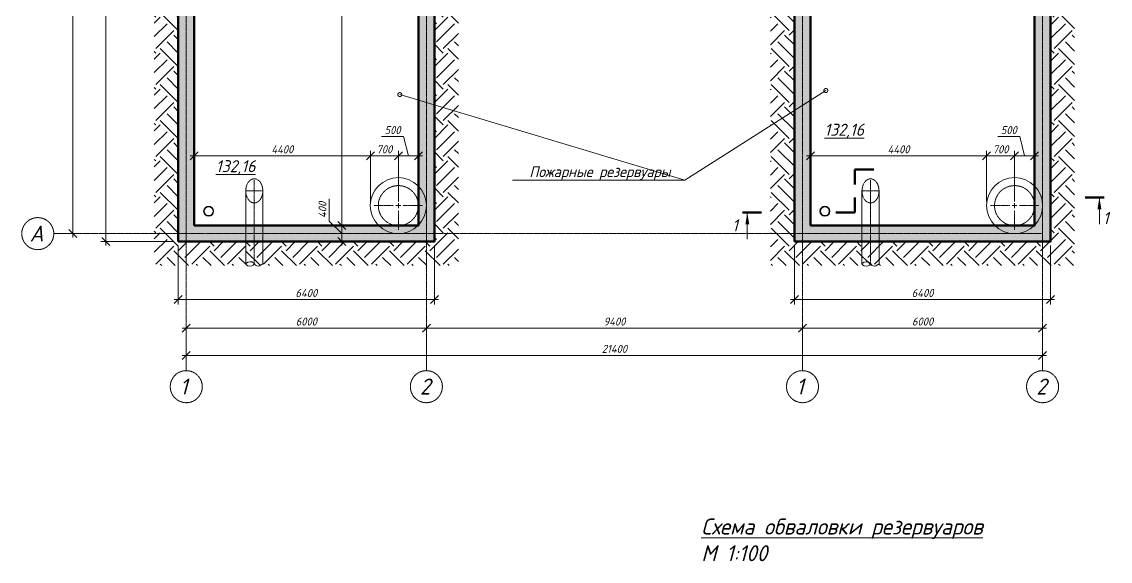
# Model space of a CAD drawing. Header units: millimetres. Extents: x 339888 to 1025294, y -263818 to -40540.
# Drawn here: x 489463 to 516664, y -144818 to -131339 of the extents above; entities that cross this region are included whole.
import ezdxf
from ezdxf import colors
from ezdxf.entities.mleader import LeaderData, LeaderLine
from ezdxf.math import Vec2, Vec3

# ---------------------------------------------------------------- set-up
doc = ezdxf.new("R2010")
doc.units = ezdxf.units.MM
doc.linetypes.add('CENTER2', pattern=[28.575, 19.05, -3.175, 3.175, -3.175])
doc.linetypes.add('штриховая', pattern=[19.05, 12.7, -6.35])
doc.layers.get('0').update_dxf_attribs({"lineweight": 15})
for name, color, linetype, lineweight in [('0 @ 100', 7, 'Continuous', 15), ('0 @ 50', 7, 'Continuous', 15), ('Оси', 126, 'CENTER2', 15), ('Размеры', 250, 'Continuous', 18)]:
    doc.layers.add(name, color=color, linetype=linetype, lineweight=lineweight)
doc.styles.add('ГОСТ 2', font='GOST_Common Italic.ttf', dxfattribs={"height": 2})
doc.styles.add('ГОСТ 2.5', font='GOST_Common Italic.ttf', dxfattribs={"height": 2.5})
doc.styles.add('ГОСТ 3', font='GOST_Common Italic.ttf', dxfattribs={"height": 3})
doc.styles.add('Размерный 2', font='isocpeui.ttf', dxfattribs={"height": 2})
doc.dimstyles.new('ISO-25', dxfattribs={"dimtxt": 2, "dimasz": 1.8, "dimexe": 1, "dimexo": 2, "dimtad": 1, "dimdec": 0, "dimlfac": 100, "dimtxsty": 'Размерный 2', "dimblk": 'OBLIQUE', "dimcen": 2, "dimdle": 1, "dimclrd": 251, "dimclre": 251, "dimadec": 0, "dimazin": 0, "dimtfac": 1, "dimtdec": 0, "dimtmove": 0, "dimatfit": 3, "dimfxl": 1, "dimlwd": 15, "dimlwe": 15, "dimarcsym": 0})
doc.dimstyles.new('ГОСТ_2К', dxfattribs={"dimtxt": 2, "dimasz": 2, "dimexe": 1.25, "dimexo": 1, "dimtad": 1, "dimdec": 0, "dimtxsty": 'ГОСТ 2', "dimblk": 'OBLIQUE', "dimcen": -2.5, "dimdle": 1, "dimclrd": 251, "dimclre": 251, "dimclrt": 256, "dimadec": 1, "dimazin": 0, "dimtfac": 1, "dimtdec": 0, "dimtmove": 0, "dimatfit": 3, "dimfxl": 1, "dimlwd": 15, "dimlwe": 15, "dimarcsym": 1})
pattern_1 = [(45, (-4694.7, 0), (101.02788, 370.435565), [476.25, -95.25, 0, -95.25])]
pattern_2 = [(45, (-4694.7, 0), (0, 898.0256), [635, -635]), (45, (-4863.1, 168.4), (0, 898.0256), [635, -635]), (45, (-5031.45, 336.76), (0, 898.0256), [635, -635]), (135, (-5031.45, 449), (-898.0256, 0), [635, -635]), (135, (-4863.1, 617.4), (-898.0256, 0), [635, -635]), (135, (-4694.7, 785.8), (-898.0256, 0), [635, -635])]

# ---------------------------------------------------------------- blocks, each defined once
blk = doc.blocks.new('_Oblique')
at = {"color": 0, "linetype": 'ByBlock', "lineweight": -2}
blk.add_line((-0.5, -0.5), (0.5, 0.5), dxfattribs=at)
blk = doc.blocks.new('*D552')
at = {"color": 251, "lineweight": 15, "transparency": 16777216}
for p, q in [((493474, -138993), (499674, -138993)), ((493574, -139957), (493574, -138868)), ((499574, -139957), (499574, -138868))]:
    blk.add_line(p, q, dxfattribs=at)
at = {"layer": 'Defpoints', "color": 0, "lineweight": 15, "transparency": 16777216}
for p in [(499574, -138993), (493574, -140057), (499574, -140057)]:
    blk.add_point(p, dxfattribs=at)
at = {"color": 251, "lineweight": 15, "transparency": 16777216, "xscale": 200, "yscale": 200, "zscale": 200, "rotation": 180}
blk.add_blockref('_Oblique', (493574, -138993), dxfattribs=at)
at = {"color": 251, "lineweight": 15, "transparency": 16777216, "xscale": 200, "yscale": 200, "zscale": 200}
blk.add_blockref('_Oblique', (499574, -138993), dxfattribs=at)
at = {"lineweight": 15, "transparency": 16777216, "insert": (496574, -138830), "char_height": 200, "attachment_point": 5, "style": 'ГОСТ 2'}
blk.add_mtext('6000', dxfattribs=at)
blk = doc.blocks.new('*D553')
at = {"color": 251, "lineweight": 15, "transparency": 16777216}
for p, q in [((499474, -138993), (509074, -138993)), ((499574, -139957), (499574, -138868)), ((508974, -139957), (508974, -138868))]:
    blk.add_line(p, q, dxfattribs=at)
at = {"layer": 'Defpoints', "color": 0, "lineweight": 15, "transparency": 16777216}
for p in [(508974, -138993), (499574, -140057), (508974, -140057)]:
    blk.add_point(p, dxfattribs=at)
at = {"color": 251, "lineweight": 15, "transparency": 16777216, "xscale": 200, "yscale": 200, "zscale": 200, "rotation": 180}
blk.add_blockref('_Oblique', (499574, -138993), dxfattribs=at)
at = {"color": 251, "lineweight": 15, "transparency": 16777216, "xscale": 200, "yscale": 200, "zscale": 200}
blk.add_blockref('_Oblique', (508974, -138993), dxfattribs=at)
at = {"lineweight": 15, "transparency": 16777216, "insert": (504274, -138830), "char_height": 200, "attachment_point": 5, "style": 'ГОСТ 2'}
blk.add_mtext('9400', dxfattribs=at)
blk = doc.blocks.new('*D554')
at = {"color": 251, "lineweight": 15, "transparency": 16777216}
for p, q in [((508874, -138993), (515074, -138993)), ((508974, -139957), (508974, -138868)), ((514974, -139957), (514974, -138868))]:
    blk.add_line(p, q, dxfattribs=at)
at = {"layer": 'Defpoints', "color": 0, "lineweight": 15, "transparency": 16777216}
for p in [(514974, -138993), (508974, -140057), (514974, -140057)]:
    blk.add_point(p, dxfattribs=at)
at = {"color": 251, "lineweight": 15, "transparency": 16777216, "xscale": 200, "yscale": 200, "zscale": 200, "rotation": 180}
blk.add_blockref('_Oblique', (508974, -138993), dxfattribs=at)
at = {"color": 251, "lineweight": 15, "transparency": 16777216, "xscale": 200, "yscale": 200, "zscale": 200}
blk.add_blockref('_Oblique', (514974, -138993), dxfattribs=at)
at = {"lineweight": 15, "transparency": 16777216, "insert": (511974, -138830), "char_height": 200, "attachment_point": 5, "style": 'ГОСТ 2'}
blk.add_mtext('6000', dxfattribs=at)
blk = doc.blocks.new('*D555')
at = {"color": 251, "lineweight": 15, "transparency": 16777216}
for p, q in [((515074, -139675), (493474, -139675)), ((493574, -139957), (493574, -139550)), ((514974, -139957), (514974, -139550))]:
    blk.add_line(p, q, dxfattribs=at)
at = {"layer": 'Defpoints', "color": 0, "lineweight": 15, "transparency": 16777216}
for p in [(493574, -139675), (493574, -140057), (514974, -140057)]:
    blk.add_point(p, dxfattribs=at)
at = {"color": 251, "lineweight": 15, "transparency": 16777216, "xscale": 200, "yscale": 200, "zscale": 200, "rotation": 180}
blk.add_blockref('_Oblique', (493574, -139675), dxfattribs=at)
at = {"color": 251, "lineweight": 15, "transparency": 16777216, "xscale": 200, "yscale": 200, "zscale": 200}
blk.add_blockref('_Oblique', (514974, -139675), dxfattribs=at)
at = {"lineweight": 15, "transparency": 16777216, "insert": (504274, -139512), "char_height": 200, "attachment_point": 5, "style": 'ГОСТ 2'}
blk.add_mtext('21400', dxfattribs=at)
blk = doc.blocks.new('*D557')
at = {"color": 251, "lineweight": 15, "transparency": 16777216}
for p, q in [((490739, -136733), (490739, -112533)), ((490363, -112633), (490864, -112633)), ((490363, -136633), (490864, -136633))]:
    blk.add_line(p, q, dxfattribs=at)
at = {"layer": 'Defpoints', "color": 0, "lineweight": 15, "transparency": 16777216}
for p in [(490263, -112633), (490739, -112633), (490263, -136633)]:
    blk.add_point(p, dxfattribs=at)
at = {"color": 251, "lineweight": 15, "transparency": 16777216, "xscale": 200, "yscale": 200, "zscale": 200}
for p, rotation in [((490739, -112633), 90), ((490739, -136633), 270)]:
    blk.add_blockref('_Oblique', p, dxfattribs=dict(at, rotation=rotation))
at = {"lineweight": 15, "transparency": 16777216, "insert": (490577, -124633), "char_height": 200, "attachment_point": 5, "rotation": 90, "style": 'ГОСТ 2'}
blk.add_mtext('24000', dxfattribs=at)
blk = doc.blocks.new('_DotSmall')
at = {"color": 0, "linetype": 'ByBlock', "const_width": 0.5}
blk.add_lwpolyline([(-0.0625, 0, 1), (0.0625, 0, 1)], format="xyb", close=True, dxfattribs=at)
blk = doc.blocks.new('*D676')
at = {"color": 251, "lineweight": 15, "transparency": 16777216}
for p, q in [((491565, -136933), (491565, -112333)), ((493274, -112433), (491440, -112433)), ((493274, -136833), (491440, -136833))]:
    blk.add_line(p, q, dxfattribs=at)
at = {"layer": 'Defpoints', "color": 0, "lineweight": 15, "transparency": 16777216}
for p in [(491565, -112433), (493374, -112433), (493374, -136833)]:
    blk.add_point(p, dxfattribs=at)
at = {"color": 251, "lineweight": 15, "transparency": 16777216, "xscale": 200, "yscale": 200, "zscale": 200}
for p, rotation in [((491565, -112433), 90), ((491565, -136833), 270)]:
    blk.add_blockref('_Oblique', p, dxfattribs=dict(at, rotation=rotation))
at = {"lineweight": 15, "transparency": 16777216, "insert": (491403, -124633), "char_height": 200, "attachment_point": 5, "rotation": 90, "style": 'ГОСТ 2'}
blk.add_mtext('24400', dxfattribs=at)
blk = doc.blocks.new('*D684')
at = {"color": 251, "lineweight": 15, "transparency": 16777216}
for p, q in [((498174, -135833), (498174, -134564)), ((498874, -135833), (498874, -134564)), ((498974, -134689), (498074, -134689))]:
    blk.add_line(p, q, dxfattribs=at)
at = {"layer": 'Defpoints', "color": 0, "lineweight": 15, "transparency": 16777216}
for p in [(498174, -134689), (498174, -135933), (498874, -135933)]:
    blk.add_point(p, dxfattribs=at)
at = {"color": 251, "lineweight": 15, "transparency": 16777216, "xscale": 200, "yscale": 200, "zscale": 200, "rotation": 180}
blk.add_blockref('_Oblique', (498174, -134689), dxfattribs=at)
at = {"color": 251, "lineweight": 15, "transparency": 16777216, "xscale": 200, "yscale": 200, "zscale": 200}
blk.add_blockref('_Oblique', (498874, -134689), dxfattribs=at)
at = {"lineweight": 15, "transparency": 16777216, "insert": (498524, -134526), "char_height": 200, "attachment_point": 5, "style": 'ГОСТ 2'}
blk.add_mtext('700', dxfattribs=at)
blk = doc.blocks.new('*D685')
at = {"color": 251, "lineweight": 15, "transparency": 16777216}
for p, q in [((493774, -135564), (493774, -134564)), ((498174, -135833), (498174, -134564)), ((498274, -134689), (493674, -134689))]:
    blk.add_line(p, q, dxfattribs=at)
at = {"layer": 'Defpoints', "color": 0, "lineweight": 15, "transparency": 16777216}
for p in [(493774, -134689), (493774, -135664), (498174, -135933)]:
    blk.add_point(p, dxfattribs=at)
at = {"color": 251, "lineweight": 15, "transparency": 16777216, "xscale": 200, "yscale": 200, "zscale": 200, "rotation": 180}
blk.add_blockref('_Oblique', (493774, -134689), dxfattribs=at)
at = {"color": 251, "lineweight": 15, "transparency": 16777216, "xscale": 200, "yscale": 200, "zscale": 200}
blk.add_blockref('_Oblique', (498174, -134689), dxfattribs=at)
at = {"lineweight": 15, "transparency": 16777216, "insert": (495974, -134527), "char_height": 200, "attachment_point": 5, "style": 'ГОСТ 2'}
blk.add_mtext('4400', dxfattribs=at)
blk = doc.blocks.new('*D686')
at = {"color": 251, "lineweight": 15, "transparency": 16777216}
for p, q in [((499004, -134208), (498454, -134208)), ((499124, -134689), (499004, -134208)), ((498874, -135833), (498874, -134564)), ((499374, -135833), (499374, -134564)), ((498774, -134689), (499474, -134689))]:
    blk.add_line(p, q, dxfattribs=at)
at = {"layer": 'Defpoints', "color": 0, "lineweight": 15, "transparency": 16777216}
for p in [(499374, -134689), (498874, -135933), (499374, -135933)]:
    blk.add_point(p, dxfattribs=at)
at = {"color": 251, "lineweight": 15, "transparency": 16777216, "xscale": 200, "yscale": 200, "zscale": 200, "rotation": 180}
blk.add_blockref('_Oblique', (498874, -134689), dxfattribs=at)
at = {"color": 251, "lineweight": 15, "transparency": 16777216, "xscale": 200, "yscale": 200, "zscale": 200}
blk.add_blockref('_Oblique', (499374, -134689), dxfattribs=at)
at = {"lineweight": 15, "transparency": 16777216, "insert": (498729, -134046), "char_height": 200, "attachment_point": 5, "style": 'ГОСТ 2'}
blk.add_mtext('500', dxfattribs=at)
blk = doc.blocks.new('*D687')
at = {"color": 251, "lineweight": 15, "transparency": 16777216}
for p, q in [((513574, -135833), (513574, -134564)), ((514274, -135833), (514274, -134564)), ((514374, -134689), (513474, -134689))]:
    blk.add_line(p, q, dxfattribs=at)
at = {"layer": 'Defpoints', "color": 0, "lineweight": 15, "transparency": 16777216}
for p in [(513574, -134689), (513574, -135933), (514274, -135933)]:
    blk.add_point(p, dxfattribs=at)
at = {"color": 251, "lineweight": 15, "transparency": 16777216, "xscale": 200, "yscale": 200, "zscale": 200, "rotation": 180}
blk.add_blockref('_Oblique', (513574, -134689), dxfattribs=at)
at = {"color": 251, "lineweight": 15, "transparency": 16777216, "xscale": 200, "yscale": 200, "zscale": 200}
blk.add_blockref('_Oblique', (514274, -134689), dxfattribs=at)
at = {"lineweight": 15, "transparency": 16777216, "insert": (513924, -134526), "char_height": 200, "attachment_point": 5, "style": 'ГОСТ 2'}
blk.add_mtext('700', dxfattribs=at)
blk = doc.blocks.new('*D688')
at = {"color": 251, "lineweight": 15, "transparency": 16777216}
for p, q in [((509174, -135564), (509174, -134564)), ((513574, -135833), (513574, -134564)), ((513674, -134689), (509074, -134689))]:
    blk.add_line(p, q, dxfattribs=at)
at = {"layer": 'Defpoints', "color": 0, "lineweight": 15, "transparency": 16777216}
for p in [(509174, -134689), (509174, -135664), (513574, -135933)]:
    blk.add_point(p, dxfattribs=at)
at = {"color": 251, "lineweight": 15, "transparency": 16777216, "xscale": 200, "yscale": 200, "zscale": 200, "rotation": 180}
blk.add_blockref('_Oblique', (509174, -134689), dxfattribs=at)
at = {"color": 251, "lineweight": 15, "transparency": 16777216, "xscale": 200, "yscale": 200, "zscale": 200}
blk.add_blockref('_Oblique', (513574, -134689), dxfattribs=at)
at = {"lineweight": 15, "transparency": 16777216, "insert": (511374, -134527), "char_height": 200, "attachment_point": 5, "style": 'ГОСТ 2'}
blk.add_mtext('4400', dxfattribs=at)
blk = doc.blocks.new('*D689')
at = {"color": 251, "lineweight": 15, "transparency": 16777216}
for p, q in [((514404, -134208), (513854, -134208)), ((514524, -134689), (514404, -134208)), ((514274, -135833), (514274, -134564)), ((514774, -135833), (514774, -134564)), ((514174, -134689), (514874, -134689))]:
    blk.add_line(p, q, dxfattribs=at)
at = {"layer": 'Defpoints', "color": 0, "lineweight": 15, "transparency": 16777216}
for p in [(514774, -134689), (514274, -135933), (514774, -135933)]:
    blk.add_point(p, dxfattribs=at)
at = {"color": 251, "lineweight": 15, "transparency": 16777216, "xscale": 200, "yscale": 200, "zscale": 200, "rotation": 180}
blk.add_blockref('_Oblique', (514274, -134689), dxfattribs=at)
at = {"color": 251, "lineweight": 15, "transparency": 16777216, "xscale": 200, "yscale": 200, "zscale": 200}
blk.add_blockref('_Oblique', (514774, -134689), dxfattribs=at)
at = {"lineweight": 15, "transparency": 16777216, "insert": (514129, -134046), "char_height": 200, "attachment_point": 5, "style": 'ГОСТ 2'}
blk.add_mtext('500', dxfattribs=at)
blk = doc.blocks.new('*D691')
at = {"color": 251, "lineweight": 15, "transparency": 16777216}
for p, q in [((499274, -112833), (497335, -112833)), ((497460, -136533), (497460, -112733)), ((499274, -136433), (497335, -136433))]:
    blk.add_line(p, q, dxfattribs=at)
at = {"layer": 'Defpoints', "color": 0, "lineweight": 15, "transparency": 16777216}
for p in [(497460, -112833), (499374, -112833), (499374, -136433)]:
    blk.add_point(p, dxfattribs=at)
at = {"color": 251, "lineweight": 15, "transparency": 16777216, "xscale": 200, "yscale": 200, "zscale": 200}
for p, rotation in [((497460, -112833), 90), ((497460, -136433), 270)]:
    blk.add_blockref('_Oblique', p, dxfattribs=dict(at, rotation=rotation))
at = {"lineweight": 15, "transparency": 16777216, "insert": (497297, -124633), "char_height": 200, "attachment_point": 5, "rotation": 90, "style": 'ГОСТ 2'}
blk.add_mtext('23600', dxfattribs=at)
blk = doc.blocks.new('*D693')
at = {"color": 251, "lineweight": 15, "transparency": 16777216}
for p, q in [((497141, -136320), (497141, -135760)), ((497460, -136633), (497141, -136320)), ((497961, -136433), (497335, -136433)), ((497460, -136333), (497460, -136933)), ((497885, -136833), (497335, -136833))]:
    blk.add_line(p, q, dxfattribs=at)
at = {"layer": 'Defpoints', "color": 0, "lineweight": 15, "transparency": 16777216}
for p in [(498061, -136433), (497460, -136833), (497985, -136833)]:
    blk.add_point(p, dxfattribs=at)
at = {"color": 251, "lineweight": 15, "transparency": 16777216, "xscale": 200, "yscale": 200, "zscale": 200}
for p, rotation in [((497460, -136433), 90), ((497460, -136833), 270)]:
    blk.add_blockref('_Oblique', p, dxfattribs=dict(at, rotation=rotation))
at = {"lineweight": 15, "transparency": 16777216, "insert": (496978, -136040), "char_height": 200, "attachment_point": 5, "rotation": 90, "style": 'ГОСТ 2'}
blk.add_mtext('400', dxfattribs=at)
blk = doc.blocks.new('*U697')
at = {"layer": 'Размеры', "color": 0, "linetype": 'CENTER2', "lineweight": 15, "transparency": 16777216}
for p, q in [((0, 120), (0, 603.5)), ((-603.5, 0), (-120, 0)), ((120, 0), (603.5, 0)), ((0, -603.5), (0, -120))]:
    blk.add_line(p, q, dxfattribs=at)
at = {"layer": 'Размеры', "color": 0, "linetype": 'Continuous', "lineweight": 15, "transparency": 16777216}
for p, q in [((-60, 0), (60, 0)), ((0, -60), (0, 60))]:
    blk.add_line(p, q, dxfattribs=at)
blk = doc.blocks.new('*U698')
at = {"layer": 'Размеры', "color": 0, "linetype": 'CENTER2', "lineweight": 15, "transparency": 16777216}
for p, q in [((0, 120), (0, 603.5)), ((-603.5, 0), (-120, 0)), ((120, 0), (603.5, 0)), ((0, -603.5), (0, -120))]:
    blk.add_line(p, q, dxfattribs=at)
at = {"layer": 'Размеры', "color": 0, "linetype": 'Continuous', "lineweight": 15, "transparency": 16777216}
for p, q in [((-60, 0), (60, 0)), ((0, -60), (0, 60))]:
    blk.add_line(p, q, dxfattribs=at)
blk = doc.blocks.new('*D699')
at = {"color": 251, "lineweight": 15, "transparency": 16777216}
for p, q in [((493374, -136933), (493374, -138403)), ((499774, -136933), (499774, -138403)), ((493274, -138278), (499874, -138278))]:
    blk.add_line(p, q, dxfattribs=at)
at = {"layer": 'Defpoints', "color": 0, "lineweight": 15, "transparency": 16777216}
for p in [(493374, -136833), (499774, -136833), (499774, -138278)]:
    blk.add_point(p, dxfattribs=at)
at = {"color": 251, "lineweight": 15, "transparency": 16777216, "xscale": 200, "yscale": 200, "zscale": 200, "rotation": 180}
blk.add_blockref('_Oblique', (493374, -138278), dxfattribs=at)
at = {"color": 251, "lineweight": 15, "transparency": 16777216, "xscale": 200, "yscale": 200, "zscale": 200}
blk.add_blockref('_Oblique', (499774, -138278), dxfattribs=at)
at = {"lineweight": 15, "transparency": 16777216, "insert": (496574, -138116), "char_height": 200, "attachment_point": 5, "style": 'ГОСТ 2'}
blk.add_mtext('6400', dxfattribs=at)
blk = doc.blocks.new('*D700')
at = {"color": 251, "lineweight": 15, "transparency": 16777216}
for p, q in [((508774, -136933), (508774, -138403)), ((515174, -136933), (515174, -138403)), ((508674, -138278), (515274, -138278))]:
    blk.add_line(p, q, dxfattribs=at)
at = {"layer": 'Defpoints', "color": 0, "lineweight": 15, "transparency": 16777216}
for p in [(508774, -136833), (515174, -136833), (515174, -138278)]:
    blk.add_point(p, dxfattribs=at)
at = {"color": 251, "lineweight": 15, "transparency": 16777216, "xscale": 200, "yscale": 200, "zscale": 200, "rotation": 180}
blk.add_blockref('_Oblique', (508774, -138278), dxfattribs=at)
at = {"color": 251, "lineweight": 15, "transparency": 16777216, "xscale": 200, "yscale": 200, "zscale": 200}
blk.add_blockref('_Oblique', (515174, -138278), dxfattribs=at)
at = {"lineweight": 15, "transparency": 16777216, "insert": (511974, -138116), "char_height": 200, "attachment_point": 5, "style": 'ГОСТ 2'}
blk.add_mtext('6400', dxfattribs=at)
blk = doc.blocks.new('*U1002')
at = {"layer": '0 @ 100', "ltscale": 0.5}
blk.add_leader([(516394, -135727), (516394, -136394)], dimstyle='ISO-25', override={"dimscale": 100, "dimtxt": 0.04, "dimasz": 3, "dimgap": 0.625, "dimtad": 0}, dxfattribs=at)
at = {"layer": '0 @ 50', "ltscale": 0.5}
blk.add_leader([(516394, -135727), (516394, -136394)], dimstyle='ISO-25', override={"dimscale": 50, "dimtxt": 0.04, "dimasz": 3, "dimgap": 0.625, "dimtad": 0}, dxfattribs=at)
blk = doc.blocks.new('*U1003')
at = {"layer": '0 @ 100', "ltscale": 0.5}
blk.add_leader([(507595, -136104), (507595, -136770)], dimstyle='ISO-25', override={"dimscale": 100, "dimtxt": 0.04, "dimasz": 3, "dimgap": 0.625, "dimtad": 0}, dxfattribs=at)
at = {"layer": '0 @ 50', "ltscale": 0.5}
blk.add_leader([(507595, -136104), (507595, -136770)], dimstyle='ISO-25', override={"dimscale": 50, "dimtxt": 0.04, "dimasz": 3, "dimgap": 0.625, "dimtad": 0}, dxfattribs=at)

msp = doc.modelspace()

# ---------------------------------------------------------------- hatches: boundary and pattern name
at = {"layer": 'Размеры', "lineweight": 15}
h = msp.add_hatch(dxfattribs=at)
h.set_pattern_fill('EARTH', color=253, scale=100, angle=45)
h.set_pattern_definition(pattern_2)
h.paths.add_polyline_path([(500373.76151, -111832.87187), (492773.76151, -111832.87187), (492773.76151, -137432.87187), (500373.76151, -137432.87187)])
h.paths.add_polyline_path([(499773.76151, -136832.87187), (493373.76151, -136832.87187), (493373.76151, -112432.87187), (499773.76151, -112432.87187)], flags=16)
h = msp.add_hatch(dxfattribs=at)
h.set_pattern_fill('EARTH', color=253, scale=100, angle=45)
h.set_pattern_definition(pattern_2)
h.paths.add_polyline_path([(515773.76151, -111832.87187), (508173.76151, -111832.87187), (508173.76151, -137432.87187), (515773.76151, -137432.87187)])
h.paths.add_polyline_path([(508773.76151, -112432.87187), (515173.76151, -112432.87187), (515173.76151, -136832.87187), (508773.76151, -136832.87187)], flags=16)
h = msp.add_hatch(dxfattribs=at)
h.set_pattern_fill('ANSI36', color=251, scale=60)
h.set_pattern_definition(pattern_1)
h.paths.add_polyline_path([(493373.76151, -112432.87187), (493373.76151, -136832.87187), (499773.76151, -136832.87187), (499773.76151, -112432.87187)])
h.paths.add_polyline_path([(499373.76151, -112832.87187), (499373.76151, -136432.87187), (493773.76151, -136432.87187), (493773.76151, -112832.87187)], flags=16)
h = msp.add_hatch(dxfattribs=at)
h.set_pattern_fill('ANSI36', color=251, scale=60)
h.set_pattern_definition(pattern_1)
h.paths.add_polyline_path([(508773.76151, -112432.87187), (508773.76151, -136832.87187), (515173.76151, -136832.87187), (515173.76151, -112432.87187)])
h.paths.add_polyline_path([(509173.76151, -136432.87187), (514773.76151, -136432.87187), (514773.76151, -112832.87187), (509173.76151, -112832.87187)], flags=16)

# ---------------------------------------------------------------- linework, layer by layer
at = {"lineweight": 70, "ltscale": 0.2}
for p, q in [((510281.88868, -135032.45273), (510754.72869, -135032.45273)), ((510281.88868, -135032.45273), (510281.88868, -135408.90309)), ((510281.88868, -135727.35495), (510281.88868, -136103.8053)), ((516510.06361, -135727.45453), (516037.22359, -135727.45453)), ((507478.37836, -136103.8053), (507951.21838, -136103.8053)), ((509809.04866, -136103.8053), (510281.88868, -136103.8053))]:
    msp.add_line(p, q, dxfattribs=at)
at = {"lineweight": 50}
for points in [[(493373.76151, -136832.87187), (499773.76151, -136832.87187), (499773.76151, -112432.87187), (493373.76151, -112432.87187)], [(508773.76151, -136832.87187), (515173.76151, -136832.87187), (515173.76151, -112432.87187), (508773.76151, -112432.87187)], [(493773.76151, -136432.87187), (499373.76151, -136432.87187), (499373.76151, -112832.87187), (493773.76151, -112832.87187)], [(509173.76151, -136432.87187), (514773.76151, -136432.87187), (514773.76151, -112832.87187), (509173.76151, -112832.87187)]]:
    msp.add_lwpolyline(points, close=True, dxfattribs=at)
at = {"lineweight": 9}
for points in [[(495486.76151, -137391.16023), (495336.26151, -137441.16023), (495211.26151, -137341.16023), (495060.76151, -137391.16023), (495211.26151, -137441.16023), (495280.34046, -137391.16023)], [(510886.76151, -137391.16023), (510736.26151, -137441.16023), (510611.26151, -137341.16023), (510460.76151, -137391.16023), (510611.26151, -137441.16023), (510680.34046, -137391.16023)]]:
    msp.add_spline(points, degree=3, dxfattribs=at)
at = {"layer": 'Оси'}
for p, q in [((493573.76151, -140056.51737), (493573.76151, -112632.87187)), ((499573.76151, -140056.51737), (499573.76151, -112632.87187)), ((508973.76151, -140056.51737), (508973.76151, -112632.87187)), ((514973.76151, -140056.51737), (514973.76151, -112632.87187)), ((490263.04006, -136632.87187), (514973.76151, -136632.87187))]:
    msp.add_line(p, q, dxfattribs=at)
at = {"layer": 'Оси', "lineweight": 9}
for p, q in [((495273.76151, -135296.34928), (495273.76151, -137391.16023)), ((510673.76151, -135296.34928), (510673.76151, -137391.16023)), ((495486.76151, -135564.61058), (495060.76151, -135564.61058)), ((510886.76151, -135564.61058), (510460.76151, -135564.61058))]:
    msp.add_line(p, q, dxfattribs=at)
at = {"layer": 'Оси'}
for centre in [(489863.04006, -136632.87187), (493573.76151, -140456.51737), (499573.76151, -140456.51737), (508973.76151, -140456.51737), (514973.76151, -140456.51737)]:
    msp.add_circle(centre, 400, dxfattribs=at)
at = {"layer": 'Размеры', "linetype": 'штриховая', "lineweight": 15, "ltscale": 0.1}
for p, q in [((495060.76151, -135564.61058), (495060.76151, -137391.16023)), ((495486.76151, -135564.61058), (495486.76151, -137391.16023)), ((510460.76151, -135564.61058), (510460.76151, -137391.16023)), ((510886.76151, -135564.61058), (510886.76151, -137391.16023))]:
    msp.add_line(p, q, dxfattribs=at)
at = {"layer": 'Размеры', "lineweight": 15}
for centre, radius in [((498873.76151, -135932.87187), 700), ((514273.76151, -135932.87187), 700), ((494133.44659, -136072.87187), 125), ((494133.44659, -136072.87187), 110.54365), ((509533.44659, -136072.87187), 125), ((509533.44659, -136072.87187), 110.54365)]:
    msp.add_circle(centre, radius, dxfattribs=at)
at = {"layer": 'Размеры', "linetype": 'штриховая', "lineweight": 15, "ltscale": 0.1}
for centre in [(498873.76151, -135932.87187), (514273.76151, -135932.87187)]:
    msp.add_circle(centre, 500, dxfattribs=at)
for centre in [(495273.76151, -135564.61058), (510673.76151, -135564.61058)]:
    msp.add_ellipse(centre, major_axis=(0, -301), ratio=0.707641196, start_param=3.1415926536, end_param=9.4247779608, dxfattribs=at)

# ---------------------------------------------------------------- block references
at = {"color": 1, "lineweight": 60}
for name in ['*U1002', '*U1003']:
    msp.add_blockref(name, (0, 0), dxfattribs=at)
at = {"layer": 'Размеры', "linetype": 'CENTER2', "lineweight": 15}
for name, p in [('*U697', (498873.76151, -135932.87187)), ('*U698', (514273.76151, -135932.87187))]:
    msp.add_blockref(name, p, dxfattribs=at)

# ---------------------------------------------------------------- texts
at = {"layer": '0 @ 100', "lineweight": 15, "style": 'ГОСТ 3'}
for p in [(507215.59509, -136574.44374), (516481.71052, -136392.66356)]:
    msp.add_text('1', height=300, dxfattribs=at).set_placement(p)
at = {"layer": '0 @ 100', "lineweight": 15, "attachment_point": 1, "style": 'ГОСТ 3'}
for s, width, heights, insert, char_height in [('{\\L132,16}', 1155.9548338, [0], (509522.87084, -133886.44013), 300), ('{\\L132,16}', 1155.9548338, [0], (494313.43204, -134797.84646), 300), ('\\pi309.47;{\\LСхема обваловки резервуаров\\P\\pi3310.7;}М 1:100', 8229.555533, [1939.45487], (506135.17735, -143750.86204), 400)]:
    msp.add_mtext_dynamic_manual_height_columns(s, width=width, gutter_width=1500, heights=heights, dxfattribs=dict(at, insert=insert, char_height=char_height))
at = {"layer": 'Оси', "style": 'ГОСТ 2'}
for s, p in [('А', (489661.88291, -136829.94433)), ('1', (493414.23751, -140653.58983)), ('2', (499414.23751, -140653.58983)), ('1', (508814.23751, -140653.58983)), ('2', (514814.23751, -140653.58983))]:
    msp.add_text(s, height=400, dxfattribs=at).set_placement(p)

# ---------------------------------------------------------------- dimensions: what is measured, and where the dimension line sits
at = {"layer": '0 @ 100', "lineweight": 15}
for base, p1, p2, angle, override, picture, middle in [((491565.25901, -112432.87187), (493373.76151, -136832.87187), (493373.76151, -112432.87187), 90, {"dimscale": 100, "dimtix": 0, "dimtofl": 1, "dimtmove": 0, "dimatfit": 3}, '*D676', (491402.75901, -124632.87187)), ((490739.01527, -112632.87187), (490263.04006, -136632.87187), (490263.04006, -112632.87187), 90, {"dimscale": 100, "dimtix": 0, "dimtofl": 1, "dimtmove": 1, "dimatfit": 3}, '*D557', (490576.51527, -124632.87187)), ((497459.62152, -112832.87187), (499373.76151, -136432.87187), (499373.76151, -112832.87187), 90, {"dimscale": 100, "dimtix": 0, "dimtofl": 1, "dimtmove": 0, "dimatfit": 3}, '*D691', (497297.12152, -124632.87187)), ((493773.76151, -134689.43262), (498173.76151, -135932.87187), (493773.76151, -135664.4014), 180, {"dimscale": 100, "dimtix": 0, "dimtofl": 1, "dimtmove": 1, "dimatfit": 3}, '*D685', (495973.76151, -134526.93262)), ((498173.76151, -134689.43262), (498873.76151, -135932.87187), (498173.76151, -135932.87187), 180, {"dimscale": 100, "dimtix": 0, "dimtofl": 1, "dimtmove": 0, "dimatfit": 3}, '*D684', (498523.76151, -134525.64474)), ((509173.76151, -134689.43262), (513573.76151, -135932.87187), (509173.76151, -135664.4014), 180, {"dimscale": 100, "dimtix": 0, "dimtofl": 1, "dimtmove": 1, "dimatfit": 3}, '*D688', (511373.76151, -134526.93262)), ((513573.76151, -134689.43262), (514273.76151, -135932.87187), (513573.76151, -135932.87187), 180, {"dimscale": 100, "dimtix": 0, "dimtofl": 1, "dimtmove": 0, "dimatfit": 3}, '*D687', (513923.76151, -134525.64474))]:
    dim = msp.add_linear_dim(base=base, p1=p1, p2=p2, angle=angle, dimstyle='ГОСТ_2К', override=override, dxfattribs=at)
    dim.commit()
    dim.dimension.update_dxf_attribs({"geometry": picture, "text_midpoint": middle})
for base, p1, p2, angle, picture, middle in [((499373.76151, -134689.43262), (498873.76151, -135932.87187), (499373.76151, -135932.87187), 180, '*D686', (498941.18391, -134208.18262)), ((514773.76151, -134689.43262), (514273.76151, -135932.87187), (514773.76151, -135932.87187), 180, '*D689', (514341.18391, -134208.18262)), ((497459.62152, -136832.87187), (498061.10218, -136432.87187), (497985.49735, -136832.87187), 90, '*D693', (497140.87152, -136257.39839))]:
    dim = msp.add_linear_dim(base=base, p1=p1, p2=p2, angle=angle, dimstyle='ГОСТ_2К', override={"dimscale": 100, "dimtix": 0, "dimtofl": 1, "dimtmove": 1, "dimatfit": 3}, dxfattribs=at)
    dim.commit()
    dim.dimension.update_dxf_attribs({"geometry": picture, "text_midpoint": middle, "dimtype": 160})
for base, p1, p2, override, picture, middle in [((499773.76151, -138278.49891), (493373.76151, -136832.87187), (499773.76151, -136832.87187), {"dimscale": 100, "dimtix": 0, "dimtofl": 1, "dimtmove": 0, "dimatfit": 3}, '*D699', (496573.76151, -138115.99891)), ((515173.76151, -138278.49891), (508773.76151, -136832.87187), (515173.76151, -136832.87187), {"dimscale": 100, "dimtix": 0, "dimtofl": 1, "dimtmove": 0, "dimatfit": 3}, '*D700', (511973.76151, -138115.99891)), ((499573.76151, -138992.65572), (493573.76151, -140056.51737), (499573.76151, -140056.51737), {"dimscale": 100, "dimtix": 0, "dimtofl": 1, "dimtmove": 0, "dimatfit": 3}, '*D552', (496573.76151, -138830.15572)), ((508973.76151, -138992.65572), (499573.76151, -140056.51737), (508973.76151, -140056.51737), {"dimscale": 100, "dimtix": 0, "dimtofl": 1, "dimtmove": 1, "dimatfit": 3}, '*D553', (504273.76151, -138830.15572)), ((514973.76151, -138992.65572), (508973.76151, -140056.51737), (514973.76151, -140056.51737), {"dimscale": 100, "dimtix": 0, "dimtofl": 1, "dimtmove": 1, "dimatfit": 3}, '*D554', (511973.76151, -138830.15572)), ((493573.76151, -139674.54472), (514973.76151, -140056.51737), (493573.76151, -140056.51737), {"dimscale": 100, "dimtix": 0, "dimtofl": 1, "dimtmove": 1, "dimatfit": 3}, '*D555', (504273.76151, -139512.04472))]:
    dim = msp.add_linear_dim(base=base, p1=p1, p2=p2, dimstyle='ГОСТ_2К', override=override, dxfattribs=at)
    dim.commit()
    dim.dimension.update_dxf_attribs({"geometry": picture, "text_midpoint": middle})

# ---------------------------------------------------------------- leaders
ml = msp.add_multileader_mtext('Standard', dxfattribs=at)
ml.set_content('Пожарные резервуары', color=256, style='ГОСТ 2.5')
ml.set_leader_properties(color=251, linetype='ByLayer', lineweight=15)
ml.set_arrow_properties(name='DOTSMALL')
ml.build(insert=Vec2(0, 0))
ml.multileader.update_dxf_attribs({"text_left_attachment_type": 6, "text_right_attachment_type": 6, "dogleg_length": 0, "arrow_head_size": 200, "scale": 100})
ctx = ml.context
ctx.base_point, ctx.scale, ctx.char_height, ctx.arrow_head_size, ctx.landing_gap_size, ctx.plane_origin = Vec3(502047.73926, -135300.76614), 100, 270, 200, 100, Vec3(498911.23291, -133159.59978)
ctx.left_attachment, ctx.right_attachment = 6, 6
notes = []
notes.append((ctx, [(1, (1, 1, 0), (506031.01198, -135300.76614), (-1, 0), 0, [(0, [(498911.23291, -133159.59978)], 0, []), (1, [(509556.77793, -133058.00993)], 0, [])])]))
ctx.mtext.insert, ctx.mtext.line_spacing_factor, ctx.mtext.flow_direction = Vec3(502147.73926, -134949.76614), 0.8, 5
for ctx, leaders in notes:
    for number, flags, end, landing, length, lines in leaders:
        leader = LeaderData()
        leader.index, (leader.has_last_leader_line, leader.has_dogleg_vector, leader.attachment_direction) = number, flags
        leader.last_leader_point, leader.dogleg_vector, leader.dogleg_length = Vec3(end), Vec3(landing), length
        for number, points, colour, breaks in lines:
            line = LeaderLine()
            line.index, line.vertices, line.color, line.breaks = number, Vec3.list(points), colors.encode_raw_color(colour), breaks
            leader.lines.append(line)
        ctx.leaders.append(leader)

doc.saveas('drawing.dxf')
